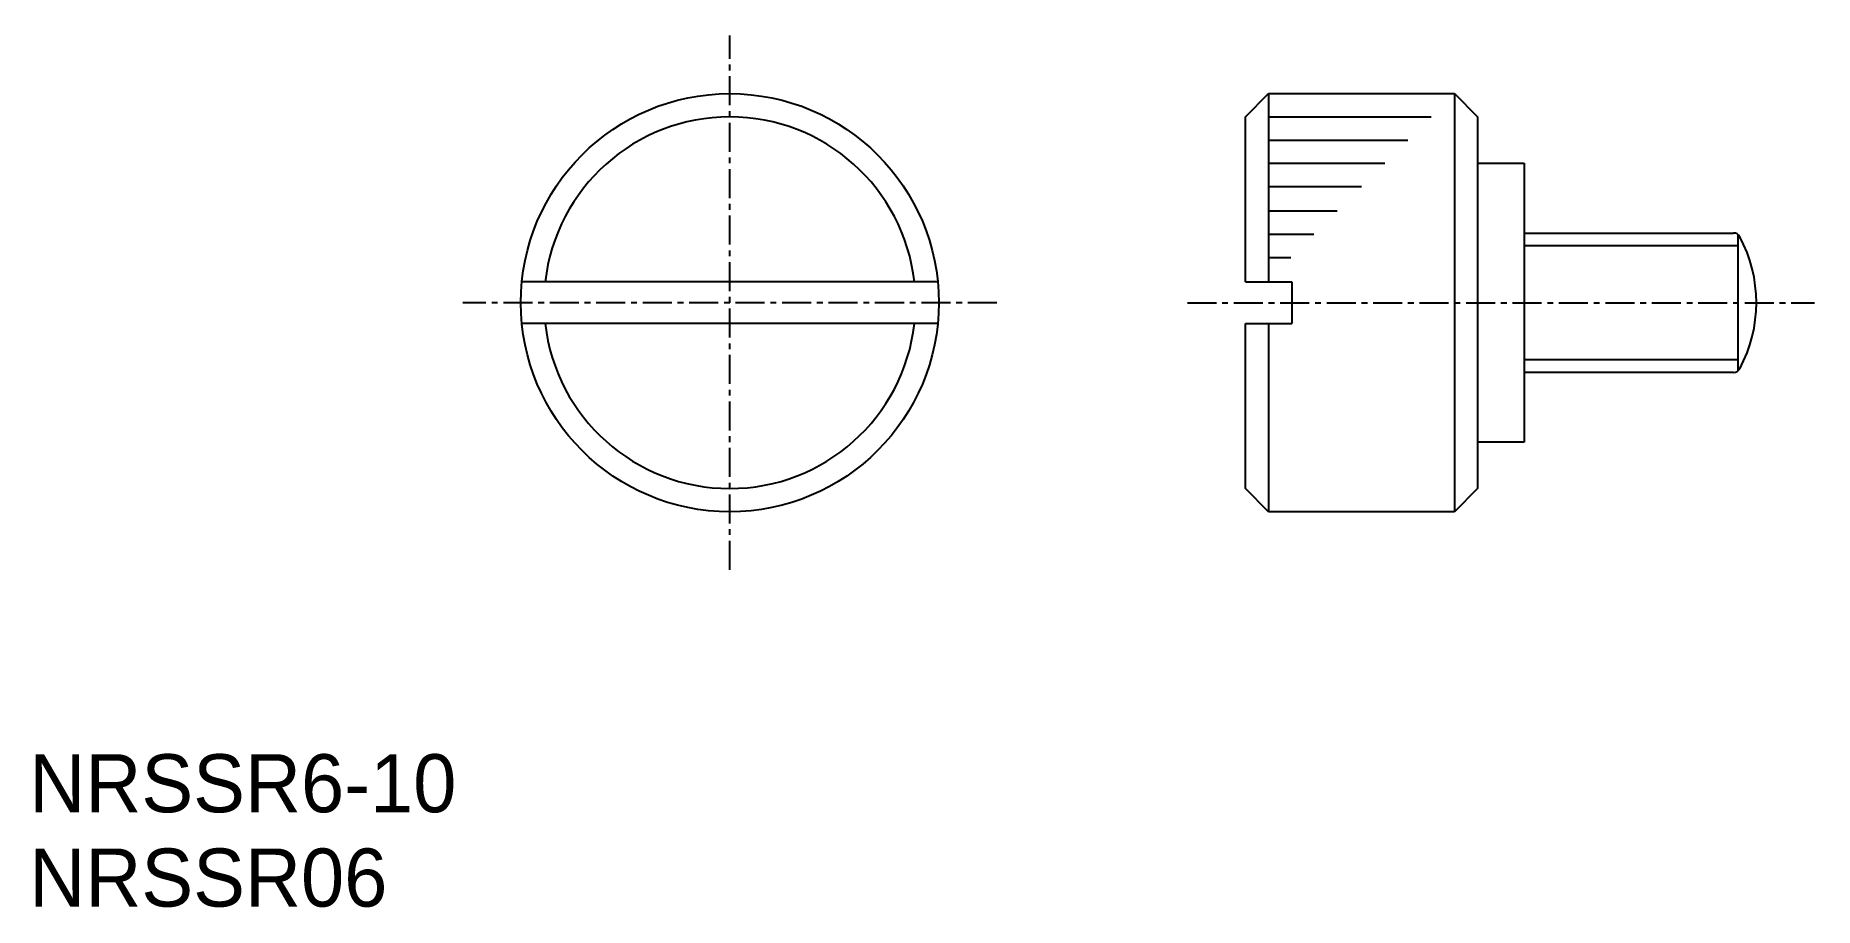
# Model space of a CAD drawing. Extents: x 0.3 to 76.9, y 0 to 37.5.
import ezdxf

# ---------------------------------------------------------------- set-up
doc = ezdxf.new("R2010")
doc.units = 0
doc.linetypes.add('CENTER', pattern=[2, 1.25, -0.25, 0.25, -0.25])
doc.layers.get('0').update_dxf_attribs({"linetype": 'CONTINUOUS'})
doc.layers.add('CENTER', color=1, linetype='CENTER')

msp = doc.modelspace()

# ---------------------------------------------------------------- linework, layer by layer
at = {"color": 7, "linetype": 'CONTINUOUS'}
for p, q in [((52.366, 33.998), (53.366, 34.998)), ((53.366, 34.998), (61.366, 34.998)), ((53.366, 34.998), (53.366, 26.898)), ((61.366, 34.998), (61.366, 16.998)), ((61.366, 34.998), (62.366, 33.998)), ((52.366, 26.898), (52.366, 33.998)), ((53.366, 33.998), (60.366, 33.998)), ((62.366, 33.998), (62.366, 31.998)), ((53.366, 32.998), (59.366, 32.998)), ((53.366, 31.998), (58.366, 31.998)), ((62.366, 31.998), (62.366, 19.998)), ((62.366, 31.998), (64.366, 31.998)), ((64.366, 31.998), (64.366, 19.998)), ((53.366, 30.998), (57.366, 30.998)), ((53.366, 29.948), (56.316, 29.948)), ((53.366, 28.948), (55.316, 28.948)), ((64.366, 28.998), (73.386, 28.998)), ((73.562, 28.94), (73.562, 23.055)), ((53.366, 27.948), (54.316, 27.948)), ((39.121, 26.898), (21.211, 26.898)), ((52.366, 26.898), (54.366, 26.898)), ((54.366, 26.898), (54.366, 25.098)), ((39.121, 25.098), (21.211, 25.098)), ((52.366, 17.998), (52.366, 25.098)), ((52.366, 25.098), (54.366, 25.098)), ((53.366, 25.098), (53.366, 16.998)), ((73.386, 22.998), (64.366, 22.998)), ((62.366, 19.998), (62.366, 17.998)), ((64.366, 19.998), (62.366, 19.998)), ((53.366, 16.998), (52.366, 17.998)), ((62.366, 17.998), (61.366, 16.998)), ((61.366, 16.998), (53.366, 16.998))]:
    msp.add_line(p, q, dxfattribs=at)
at = {"color": 3, "linetype": 'CONTINUOUS'}
for p, q in [((64.366, 28.457), (73.562, 28.457)), ((73.562, 23.539), (64.366, 23.539))]:
    msp.add_line(p, q, dxfattribs=at)
at = {"color": 7, "linetype": 'CONTINUOUS'}
msp.add_circle((30.166, 25.998), 9, dxfattribs=at)
for centre, radius, start, end in [((30.166, 25.998), 8, 6.45945, 173.54055), ((73.386, 28.698), 0.3, 28.27371, 90), ((68.366, 25.998), 6, 331.72629, 28.27371), ((30.166, 25.998), 8, 186.45945, 353.54055), ((73.386, 23.298), 0.3, 270, 331.72629)]:
    msp.add_arc(centre, radius, start, end, dxfattribs=at)
at = {"layer": 'CENTER', "color": 1, "linetype": 'CENTER'}
for p, q in [((30.166, 14.498), (30.166, 37.498)), ((41.666, 25.998), (18.666, 25.998)), ((49.866, 25.998), (76.866, 25.998))]:
    msp.add_line(p, q, dxfattribs=at)

# ---------------------------------------------------------------- texts
at = {"color": 7, "linetype": 'CONTINUOUS'}
for s, p in [('NRSSR6-10', (0, 4.06)), ('NRSSR06', (0, 0))]:
    msp.add_text(s, height=2.5, dxfattribs=at).set_placement(p)

doc.saveas('drawing.dxf')
